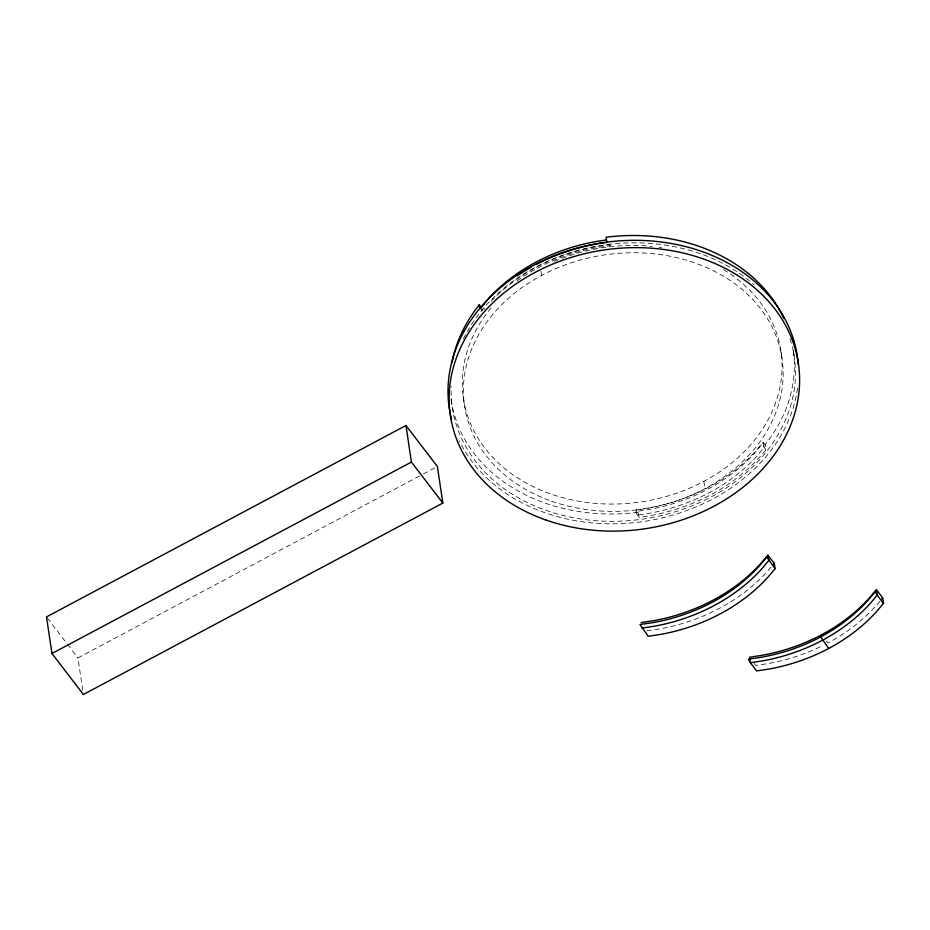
<?xml version="1.0" encoding="UTF-8"?>
<svg xmlns="http://www.w3.org/2000/svg" width="930" height="930" viewBox="0 0 930 930"><rect width="100%" height="100%" fill="white"/><g stroke="black" fill="none" stroke-linecap="round" stroke-linejoin="round"><path stroke-width="0.7" stroke-dasharray="4.65 3.49" d="M483.984 309.469L484.89 308.376M880.024 601.164L875.351 606.534A169.76 135.931 -8.5 0 1 827.909 642.956L826.328 640.898M771.144 567.079L766.936 571.904A169.783 135.943 -8.5 0 1 659.916 628.889L647.396 630.796L645.827 628.738M82.747 690.269L77.922 657.917L422.022 474.672M423.301 473.986L436.1 467.174M609.65 244.172L610.196 245.66L597.281 247.543A166.679 133.467 -8.5 0 0 514.813 282.499M610.196 245.66L608.639 244.66L596.118 246.555A169.783 135.943 -8.5 0 0 489.099 303.54M765.088 444.703L763.193 442.227L755.811 450.98A169.516 135.734 -8.5 0 1 648.954 507.873L636.329 509.791L638.224 512.256L638.991 517.394A172.864 138.419 -8.5 0 0 765.855 449.841L765.088 444.703A172.864 138.419 -8.5 0 0 793.244 349.924M765.855 449.841L762.17 443.994L754.683 452.98A166.679 133.467 -8.5 0 1 648.222 509.663L635.306 511.558L638.991 517.394M754.242 663.381L755.811 665.427L768.331 663.532A169.76 135.931 -8.5 0 0 822.864 645.548M47.372 618.055L66.576 643.107M67.448 644.246L77.922 657.917M481.833 309.132L482.379 310.62M793.325 350.54L794.418 357.852M781.107 352.261L782.2 359.584M763.344 442.424L764.111 447.563L756.788 456.235A169.783 135.943 -8.5 0 1 649.768 513.221L637.248 515.127L636.48 509.989M703.859 481.356L704.952 488.669M540.9 270.897L541.586 275.466M481.008 307.086L481.577 310.934M463.245 397.238L464.337 404.562M451.027 398.97L452.12 406.282M790.07 338.787A172.864 138.419 -8.5 0 1 641.805 519.242A172.864 138.419 -8.5 0 1 451.19 386.31M463.419 338.892A172.864 138.419 -8.5 0 1 754.311 284.999M723.587 269.63A160.518 128.526 -8.5 0 1 748.104 447.597A160.518 128.526 -8.5 0 1 526.601 483.251A160.518 128.526 -8.5 0 1 491.819 306.935M554.396 261.469A160.518 128.526 -8.5 0 1 652.186 246.427M658.928 247.229A160.518 128.526 -8.5 0 1 661.602 247.624M797.498 388.147A175.944 140.883 -8.5 0 1 645.49 521.195A175.944 140.883 -8.5 0 1 459.408 440.89M638.224 512.256A172.864 138.419 -8.5 0 1 451.108 399.575M551.641 501.212A160.518 128.526 -8.5 0 0 782.874 366.013A160.518 128.526 -8.5 0 0 535.296 278.977A160.518 128.526 -8.5 0 0 551.641 501.212"/><path stroke-width="1.4" d="M821.62 634.748L820.679 636.911L828.723 648.454M767.843 555.268L774.26 563.231L775.085 568.73L767.75 577.402A169.783 135.943 -8.5 0 1 660.73 634.388L648.222 636.294L639.991 624.518L652.918 622.635A166.679 133.467 -8.5 0 0 759.368 565.94L766.855 556.965L775.085 568.73M481.287 307.644L488.541 298.53A169.516 135.734 -8.5 0 1 595.398 241.626L606.441 239.917M774.26 563.231L773.388 564.336M876.397 589.667L869.062 598.339A169.76 135.931 -8.5 0 1 762.042 655.325L749.522 657.231L750.347 662.73L756.636 670.925L769.145 669.03A169.76 135.931 -8.5 0 0 876.165 612.033L883.5 603.372L882.675 597.874L876.397 589.667L877.211 595.165L883.5 603.372M882.675 597.874L881.803 598.978M405.957 425.487L46.5 616.915L51.964 653.488L83.386 694.489L442.843 503.072L437.379 466.488L405.957 425.487L411.42 462.071L442.843 503.072M51.964 653.488L411.42 462.071M641.107 622.588L653.627 620.694A169.783 135.943 -8.5 0 0 760.647 563.696L767.982 555.036L768.796 560.534L761.472 569.207A169.783 135.943 -8.5 0 1 654.453 626.192L641.933 628.087M452.05 362.328A172.864 138.419 -8.5 0 1 479.264 304.808L481.159 307.272M479.264 304.808L479.834 308.655M451.457 419.046A175.944 140.883 -8.5 0 1 600.757 242.986A175.944 140.883 -8.5 0 1 798.219 364.479M517.312 275.745A172.864 138.419 -8.5 0 1 530.937 267.294M535.994 264.55A172.864 138.419 -8.5 0 1 606.895 242.381L606.128 237.243A172.864 138.419 -8.5 0 1 783.874 318.455M875.269 591.596L867.783 600.582A166.656 133.443 -8.5 0 1 761.333 657.266L748.406 659.161L750.347 662.73L762.867 660.835A169.76 135.931 -8.5 0 0 869.887 603.837L877.211 595.165L875.269 591.596M545.84 519.986A175.944 140.883 -8.5 0 0 799.312 371.791A175.944 140.883 -8.5 0 0 527.938 276.373A175.944 140.883 -8.5 0 0 545.84 519.986"/></g></svg>
